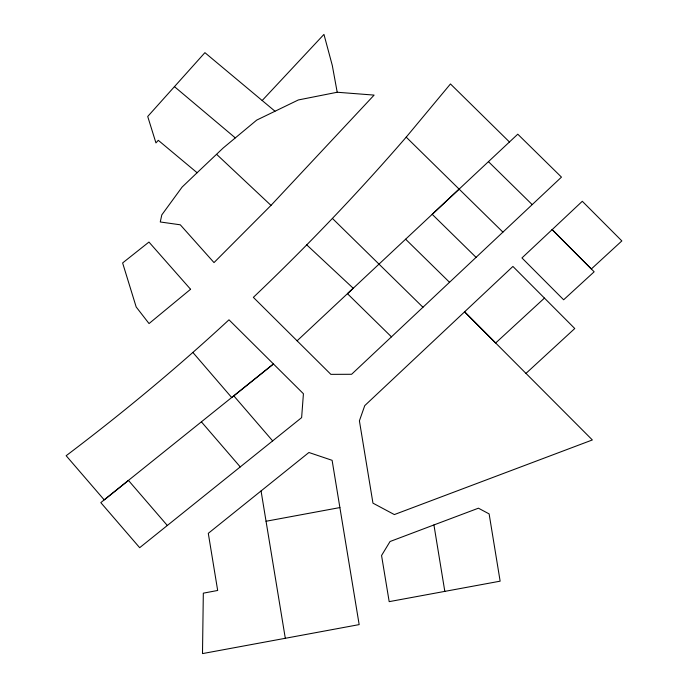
<?xml version="1.0" encoding="UTF-8"?>
<svg xmlns="http://www.w3.org/2000/svg" width="688" height="688" viewBox="0 0 688 688"><rect width="100%" height="100%" fill="white"/><g stroke="black" fill="none" stroke-linecap="round" stroke-linejoin="round"><path stroke-width="1.03" d="M297.113 340.801L517.78 134.186L561.468 177.126L351.602 374.281L330.868 374.358L253.356 297.354C306.839 246.442 357.915 193.01 406.204 137.144L450.468 83.953L509.464 142.003M274.968 111.207L204.912 52.666L147.714 116.478L155.944 142.915L158.292 140.318L197.103 172.731L223.204 147.98L256.727 120.09L298.334 99.958L337.206 92.252L374.117 95.099L270.995 205.385L214.011 262.592L180.29 224.804L160.27 221.975L161.8 214.897L182.122 187.059L197.103 172.731M262.18 100.517L323.953 34.4L332.304 65.489L337.206 92.252M459.12 189.123L432.21 214.329L476.053 257.346M544.44 298.093L495.644 342.994L464.606 311.836L592.351 439.959L394.344 514.572L372.956 503.152L359.403 420.824L364.752 405.619L512.913 266.437L574.764 328.529L525.985 373.395M192.829 352.385L231.71 397.552L273.454 363.978L104.198 499.866L66.151 455.714C122.584 413.084 177.091 367.856 228.984 319.808L303.425 393.742L301.628 417.625L139.673 547.691L100.809 502.618L128.45 480.413L167.322 525.486M433.93 524.944L390.044 541.516L381.556 555.508L389.184 601.647L500.142 581.171L489.125 513.902L478.435 508.191L433.93 524.944L444.818 591.388M266.041 521.255L339.898 507.572M285.305 638.292L359.162 624.609L332.106 460.315L308.912 452.498L208.292 533.338L217.675 590.467L203.321 593.168L202.496 653.6L285.305 638.292L261.062 490.948M174.374 86.576L235.279 137.867M306.71 244.859L353.219 288.255L347.449 293.681L391.455 336.862M216.677 154.396L270.995 205.385M488.446 161.654L532.185 204.603M406.204 137.144L502.919 232.123M405.619 239.209L449.531 282.286M332.485 218.483L422.957 307.252M233.791 395.832L272.663 440.905M201.403 421.856L240.267 466.928M552.154 229.62L521.951 257.94L563.635 299.779L594.157 271.794L552.154 229.62L582.306 201.283L621.849 240.92L591.353 268.956L552.154 229.62M190.576 289.27L149.038 323.566L136.181 306.968L122.619 262.945L148.952 242.056L190.576 289.27"/></g></svg>
